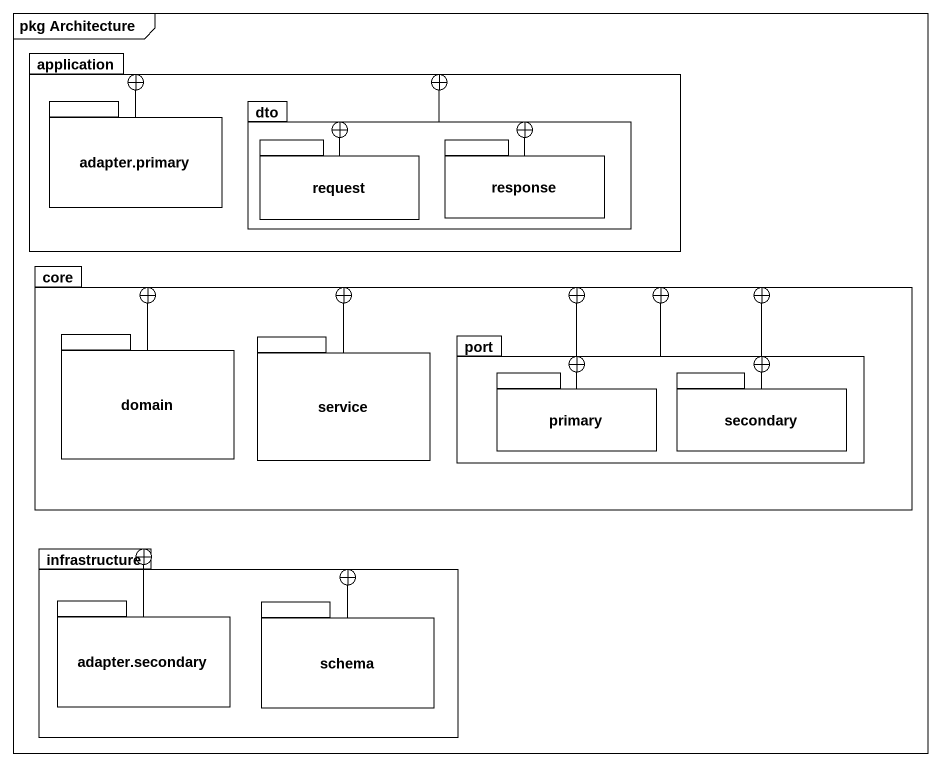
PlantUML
@startuml
mainframe pkg Architecture
package application {
  package "adapter.primary" as adapter_primary {
  }
  package dto {
    package request {
    }
    package response {
    }
  }
}
package core {
  package domain {
  }
  package service {
  }
  package "port" as port_ {
    package primary {
    }
    package secondary {
    }
  }
}
package infrastructure {
  package "adapter.secondary" as adapter_secondary {
  }
  package schema {
  }
}
adapter_primary -right-+ application
dto -left-+ application
request -right-+ dto
response -left-+ dto
domain -right-+ core
service -right-+ core
port_ -left-+ core
primary -left-+ core
primary -right-+ port_
secondary -left-+ core
secondary -left-+ port_
adapter_secondary -right-+ infrastructure
schema -left-+ infrastructure
@enduml
